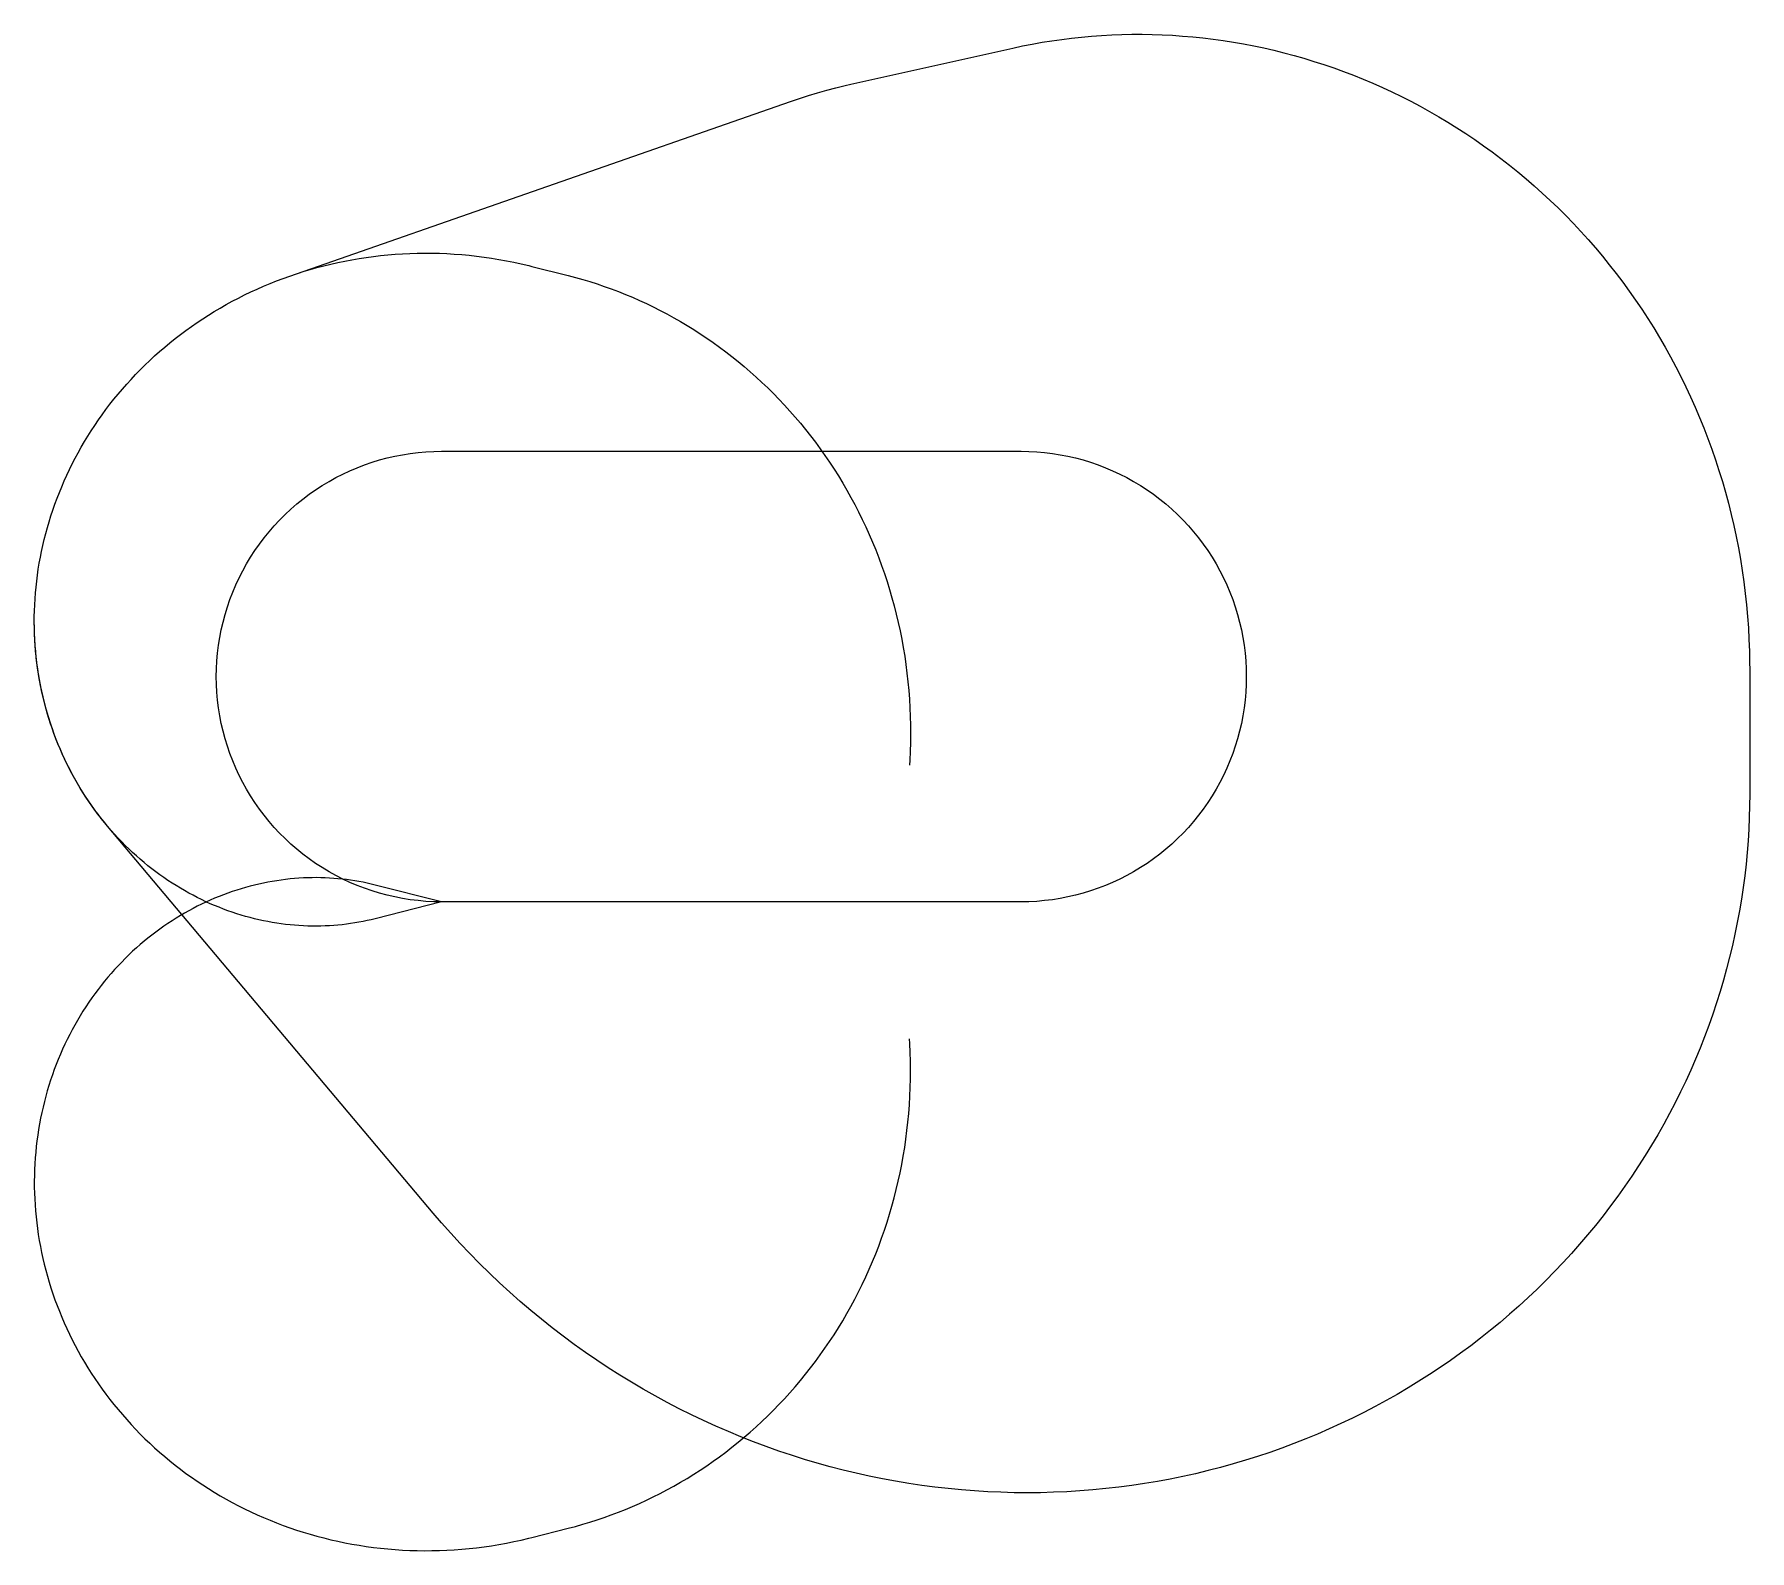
# Model space of a CAD drawing. Header units: metres. Extents: x -10131 to 32532, y -16138 to 21581.
import ezdxf

# ---------------------------------------------------------------- set-up
doc = ezdxf.new("R2010")
doc.units = ezdxf.units.M

msp = doc.modelspace()

# ---------------------------------------------------------------- linework, layer by layer
at = {"layer": 'NorminalTrack', "color": 1}
msp.add_lwpolyline([(0, 0), (0, 0), (-196, 3), (-391, 14), (-586, 31), (-780, 55), (-973, 85), (-1165, 122), (-1356, 166), (-1545, 217), (-1732, 274), (-1917, 338), (-2100, 408), (-2280, 485), (-2457, 567), (-2631, 656), (-2802, 751), (-2970, 852), (-3134, 958), (-3294, 1070), (-3451, 1188), (-3603, 1311), (-3750, 1440), (-3893, 1573), (-4032, 1711), (-4165, 1854), (-4293, 2002), (-4417, 2154), (-4534, 2310), (-4647, 2471), (-4753, 2635), (-4854, 2802), (-4949, 2973), (-5037, 3148), (-5120, 3325), (-5197, 3505), (-5267, 3688), (-5330, 3873), (-5388, 4060), (-5438, 4249), (-5482, 4439), (-5520, 4631), (-5550, 4825), (-5574, 5019), (-5591, 5214), (-5601, 5409), (-5605, 5605), (-5601, 5800), (-5591, 5996), (-5574, 6191), (-5550, 6385), (-5520, 6578), (-5482, 6770), (-5438, 6961), (-5388, 7150), (-5330, 7337), (-5267, 7522), (-5197, 7704), (-5120, 7884), (-5037, 8062), (-4949, 8236), (-4854, 8407), (-4753, 8575), (-4647, 8739), (-4534, 8899), (-4417, 9055), (-4293, 9207), (-4165, 9355), (-4032, 9498), (-3893, 9636), (-3750, 9770), (-3603, 9898), (-3451, 10021), (-3294, 10139), (-3134, 10251), (-2970, 10358), (-2802, 10459), (-2631, 10553), (-2457, 10642), (-2280, 10725), (-2100, 10801), (-1917, 10871), (-1732, 10935), (-1545, 10992), (-1356, 11043), (-1165, 11087), (-973, 11124), (-780, 11155), (-586, 11179), (-391, 11196), (-196, 11206), (0, 11209), (0, 11209), (14409, 11209), (14409, 11209), (14604, 11206), (14800, 11196), (14995, 11179), (15189, 11155), (15382, 11124), (15574, 11087), (15765, 11043), (15954, 10992), (16141, 10935), (16326, 10871), (16508, 10801), (16688, 10725), (16866, 10642), (17040, 10553), (17211, 10459), (17379, 10358), (17543, 10251), (17703, 10139), (17859, 10021), (18011, 9898), (18159, 9770), (18302, 9636), (18440, 9498), (18574, 9355), (18702, 9207), (18825, 9055), (18943, 8899), (19055, 8739), (19162, 8575), (19263, 8407), (19357, 8236), (19446, 8062), (19529, 7884), (19605, 7704), (19675, 7522), (19739, 7337), (19796, 7150), (19847, 6961), (19891, 6770), (19928, 6578), (19959, 6385), (19983, 6191), (20000, 5996), (20010, 5800), (20013, 5605), (20010, 5409), (20000, 5214), (19983, 5019), (19959, 4825), (19928, 4631), (19891, 4439), (19847, 4249), (19796, 4060), (19739, 3873), (19675, 3688), (19605, 3505), (19529, 3325), (19446, 3148), (19357, 2973), (19263, 2802), (19162, 2635), (19055, 2471), (18943, 2310), (18825, 2154), (18702, 2002), (18574, 1854), (18440, 1711), (18302, 1573), (18159, 1440), (18011, 1311), (17859, 1188), (17703, 1070), (17543, 958), (17379, 852), (17211, 751), (17040, 656), (16866, 567), (16688, 485), (16508, 408), (16326, 338), (16141, 274), (15954, 217), (15765, 166), (15574, 122), (15382, 85), (15189, 55), (14995, 31), (14800, 14), (14604, 3), (14409, 0), (0, 0)], dxfattribs=at)
at = {"layer": 'WindSpiral', "color": 5}
for points in [[(0, 0), (-1655, -419), (-1754, -444), (-1855, -466), (-1956, -487), (-2058, -507), (-2161, -524), (-2264, -540), (-2369, -554), (-2473, -567), (-2579, -577), (-2685, -586), (-2791, -593), (-2898, -598), (-3006, -601), (-3114, -603), (-3222, -602), (-3331, -600), (-3440, -595), (-3550, -589), (-3660, -581), (-3770, -571), (-3880, -559), (-3991, -544), (-4101, -528), (-4212, -510), (-4323, -490), (-4434, -468), (-4545, -444), (-4656, -418), (-4766, -390), (-4877, -359), (-4988, -327), (-5098, -293), (-5208, -256), (-5318, -218), (-5428, -177), (-5537, -135), (-5646, -90), (-5754, -44), (-5862, 5), (-5970, 56), (-6077, 109), (-6183, 164), (-6289, 221), (-6394, 280), (-6499, 341), (-6603, 404), (-6706, 469), (-6808, 536), (-6909, 605), (-7010, 676), (-7110, 749), (-7208, 824), (-7306, 901), (-7403, 980), (-7498, 1061), (-7593, 1144), (-7686, 1229), (-7778, 1316), (-7869, 1404), (-7958, 1495), (-8047, 1587), (-8134, 1681), (-8219, 1777), (-8303, 1875), (-8386, 1975), (-8467, 2076), (-8547, 2179), (-8625, 2284), (-8702, 2390), (-8777, 2498), (-8850, 2608), (-8921, 2719), (-8991, 2832), (-9059, 2947), (-9125, 3063), (-9190, 3180), (-9252, 3299), (-9313, 3420), (-9372, 3542), (-9429, 3665), (-9483, 3790), (-9536, 3916), (-9587, 4043), (-9635, 4171), (-9682, 4301), (-9726, 4432), (-9768, 4564), (-9808, 4697), (-9846, 4832), (-9882, 4967), (-9915, 5103), (-9946, 5241), (-9975, 5379), (-10001, 5518), (-10025, 5658), (-10047, 5799), (-10066, 5940), (-10083, 6083), (-10097, 6226), (-10109, 6369), (-10118, 6513), (-10125, 6658), (-10130, 6803), (-10131, 6949), (-10131, 7095), (-10127, 7242), (-10122, 7389), (-10113, 7536), (-10102, 7684), (-10088, 7831), (-10072, 7979), (-10053, 8127), (-10032, 8275), (-10008, 8423), (-9981, 8571), (-9951, 8719), (-9919, 8867), (-9884, 9014), (-9847, 9162), (-9807, 9309), (-9764, 9456), (-9718, 9602), (-9670, 9748), (-9619, 9894), (-9565, 10039), (-9509, 10183), (-9450, 10327), (-9389, 10470), (-9324, 10613), (-9258, 10754), (-9188, 10895), (-9116, 11035), (-9041, 11174), (-8963, 11312), (-8883, 11449), (-8801, 11586), (-8716, 11720), (-8628, 11854), (-8537, 11987), (-8444, 12118), (-8349, 12248), (-8251, 12377), (-8151, 12504), (-8048, 12630), (-7942, 12754), (-7834, 12877), (-7724, 12998), (-7612, 13118), (-7497, 13236), (-7379, 13352), (-7260, 13466), (-7138, 13579), (-7014, 13690), (-6887, 13798), (-6759, 13905), (-6628, 14010), (-6495, 14113), (-6360, 14214), (-6223, 14312), (-6084, 14409), (-5943, 14503), (-5800, 14595), (-5655, 14685), (-5508, 14772), (-5359, 14857), (-5208, 14939), (-5056, 15019), (-4902, 15097), (-4746, 15172), (-4588, 15245), (-4429, 15315), (-4268, 15382), (-4106, 15447), (-3942, 15509), (-3777, 15568), (-3777, 15568), (8679, 19911), (8901, 19986), (9125, 20058), (9350, 20125), (9577, 20189), (9805, 20249), (10035, 20305), (10178, 20338), (14204, 21238), (14445, 21290), (14688, 21337), (14932, 21381), (15177, 21420), (15423, 21455), (15669, 21486), (15917, 21512), (16166, 21535), (16415, 21552), (16666, 21566), (16916, 21575), (17168, 21580), (17419, 21581), (17671, 21577), (17924, 21568), (18177, 21555), (18429, 21538), (18682, 21517), (18935, 21490), (19188, 21460), (19441, 21425), (19693, 21385), (19945, 21341), (20197, 21293), (20448, 21240), (20699, 21182), (20949, 21120), (21199, 21054), (21447, 20983), (21695, 20908), (21942, 20828), (22187, 20744), (22432, 20656), (22675, 20563), (22918, 20465), (23158, 20364), (23398, 20258), (23636, 20147), (23872, 20033), (24107, 19914), (24339, 19790), (24571, 19663), (24800, 19531), (25027, 19395), (25252, 19255), (25475, 19111), (25696, 18962), (25914, 18810), (26131, 18653), (26344, 18493), (26556, 18328), (26764, 18160), (26970, 17988), (27174, 17812), (27374, 17632), (27572, 17448), (27766, 17261), (27958, 17070), (28147, 16875), (28332, 16677), (28514, 16475), (28694, 16270), (28869, 16061), (29041, 15849), (29210, 15634), (29376, 15416), (29537, 15194), (29695, 14969), (29850, 14741), (30000, 14510), (30147, 14276), (30290, 14040), (30429, 13800), (30563, 13558), (30694, 13313), (30821, 13065), (30944, 12815), (31062, 12562), (31176, 12307), (31286, 12050), (31391, 11790), (31492, 11528), (31589, 11264), (31681, 10998), (31769, 10730), (31852, 10460), (31930, 10188), (32004, 9915), (32073, 9640), (32138, 9363), (32197, 9085), (32252, 8806), (32302, 8525), (32347, 8243), (32388, 7959), (32423, 7675), (32454, 7389), (32479, 7103), (32500, 6816), (32515, 6528), (32526, 6240), (32531, 5951), (32532, 5777), (32532, 2679), (32530, 2389), (32522, 2099), (32510, 1809), (32492, 1518), (32469, 1228), (32441, 937), (32408, 647), (32370, 357), (32326, 67), (32278, -223), (32224, -512), (32166, -800), (32102, -1088), (32033, -1375), (31959, -1661), (31880, -1947), (31796, -2231), (31706, -2514), (31612, -2796), (31513, -3077), (31408, -3356), (31299, -3634), (31184, -3910), (31065, -4185), (30941, -4457), (30811, -4728), (30677, -4997), (30538, -5265), (30394, -5529), (30246, -5792), (30092, -6053), (29934, -6311), (29771, -6567), (29603, -6820), (29431, -7070), (29254, -7318), (29073, -7563), (28887, -7805), (28697, -8045), (28502, -8281), (28303, -8514), (28100, -8744), (27892, -8971), (27680, -9194), (27464, -9414), (27244, -9630), (27020, -9843), (26792, -10052), (26560, -10257), (26324, -10459), (26084, -10656), (25840, -10850), (25593, -11040), (25342, -11225), (25088, -11407), (24830, -11584), (24569, -11757), (24305, -11925), (24037, -12089), (23766, -12249), (23492, -12404), (23214, -12555), (22934, -12700), (22651, -12841), (22366, -12978), (22077, -13109), (21786, -13236), (21492, -13357), (21196, -13474), (20898, -13586), (20597, -13692), (20294, -13794), (19989, -13890), (19682, -13981), (19372, -14067), (19061, -14147), (18749, -14222), (18434, -14292), (18118, -14356), (17801, -14415), (17482, -14468), (17162, -14516), (16840, -14558), (16518, -14595), (16194, -14626), (15870, -14652), (15545, -14672), (15219, -14686), (14892, -14695), (14565, -14697), (14238, -14695), (13910, -14686), (13582, -14672), (13254, -14652), (12925, -14626), (12597, -14594), (12269, -14557), (11942, -14514), (11615, -14465), (11288, -14410), (10962, -14350), (10636, -14283), (10312, -14211), (9988, -14134), (9665, -14050), (9343, -13961), (9023, -13866), (8704, -13765), (8386, -13659), (8070, -13547), (7755, -13430), (7442, -13306), (7131, -13177), (6822, -13043), (6515, -12903), (6210, -12757), (5907, -12606), (5606, -12450), (5308, -12288), (5012, -12121), (4719, -11948), (4429, -11770), (4142, -11587), (3857, -11399), (3575, -11205), (3297, -11006), (3021, -10803), (2749, -10594), (2480, -10380), (2215, -10161), (1953, -9938), (1695, -9709), (1441, -9476), (1190, -9238), (943, -8996), (700, -8749), (462, -8497), (227, -8241), (-3, -7981), (-209, -7740), (-8314, 1888), (-8397, 1988), (-8478, 2089), (-8557, 2193), (-8635, 2298), (-8712, 2404), (-8786, 2513), (-8859, 2623), (-8931, 2734), (-9000, 2847), (-9068, 2962), (-9134, 3078), (-9198, 3196), (-9261, 3315), (-9321, 3436), (-9379, 3558), (-9436, 3681), (-9490, 3806), (-9543, 3932), (-9593, 4060), (-9642, 4188), (-9688, 4318), (-9732, 4449), (-9774, 4582), (-9814, 4715), (-9851, 4849), (-9886, 4985), (-9919, 5121), (-9950, 5259), (-9978, 5397), (-10004, 5536), (-10028, 5676), (-10049, 5817), (-10068, 5959), (-10085, 6101), (-10099, 6244), (-10110, 6388), (-10119, 6532), (-10126, 6677), (-10130, 6823), (-10131, 6968), (-10131, 6982)], [(0, 0), (-1655, -419), (-1754, -444), (-1855, -466), (-1956, -487), (-2058, -507), (-2161, -524), (-2264, -540), (-2369, -554), (-2473, -567), (-2579, -577), (-2685, -586), (-2791, -593), (-2898, -598), (-3006, -601), (-3114, -603), (-3222, -602), (-3331, -600), (-3440, -595), (-3550, -589), (-3660, -581), (-3770, -571), (-3880, -559), (-3991, -544), (-4101, -528), (-4212, -510), (-4323, -490), (-4434, -468), (-4545, -444), (-4656, -418), (-4766, -390), (-4877, -359), (-4988, -327), (-5098, -293), (-5208, -256), (-5318, -218), (-5428, -177), (-5537, -135), (-5646, -90), (-5754, -44), (-5862, 5), (-5970, 56), (-6077, 109), (-6183, 164), (-6289, 221), (-6394, 280), (-6499, 341), (-6603, 404), (-6706, 469), (-6808, 536), (-6909, 605), (-7010, 676), (-7110, 749), (-7208, 824), (-7306, 901), (-7403, 980), (-7498, 1061), (-7593, 1144), (-7686, 1229), (-7778, 1316), (-7869, 1404), (-7958, 1495), (-8047, 1587), (-8134, 1681), (-8219, 1777), (-8303, 1875), (-8386, 1975), (-8467, 2076), (-8547, 2179), (-8625, 2284), (-8702, 2390), (-8777, 2498), (-8850, 2608), (-8921, 2719), (-8991, 2832), (-9059, 2947), (-9125, 3063), (-9190, 3180), (-9252, 3299), (-9313, 3420), (-9372, 3542), (-9429, 3665), (-9483, 3790), (-9536, 3916), (-9587, 4043), (-9635, 4171), (-9682, 4301), (-9726, 4432), (-9768, 4564), (-9808, 4697), (-9846, 4832), (-9882, 4967), (-9915, 5103), (-9946, 5241), (-9975, 5379), (-10001, 5518), (-10025, 5658), (-10047, 5799), (-10066, 5940), (-10083, 6083), (-10097, 6226), (-10109, 6369), (-10118, 6513), (-10125, 6658), (-10130, 6803), (-10131, 6949), (-10131, 7095), (-10127, 7242), (-10122, 7389), (-10113, 7536), (-10102, 7684), (-10088, 7831), (-10072, 7979), (-10053, 8127), (-10032, 8275), (-10008, 8423), (-9981, 8571), (-9951, 8719), (-9919, 8867), (-9884, 9014), (-9847, 9162), (-9807, 9309), (-9764, 9456), (-9718, 9602), (-9670, 9748), (-9619, 9894), (-9565, 10039), (-9509, 10183), (-9450, 10327), (-9389, 10470), (-9324, 10613), (-9258, 10754), (-9188, 10895), (-9116, 11035), (-9041, 11174), (-8963, 11312), (-8883, 11449), (-8801, 11586), (-8716, 11720), (-8628, 11854), (-8537, 11987), (-8444, 12118), (-8349, 12248), (-8251, 12377), (-8151, 12504), (-8048, 12630), (-7942, 12754), (-7834, 12877), (-7724, 12998), (-7612, 13118), (-7497, 13236), (-7379, 13352), (-7260, 13466), (-7138, 13579), (-7014, 13690), (-6887, 13798), (-6759, 13905), (-6628, 14010), (-6495, 14113), (-6360, 14214), (-6223, 14312), (-6084, 14409), (-5943, 14503), (-5800, 14595), (-5655, 14685), (-5508, 14772), (-5359, 14857), (-5208, 14939), (-5056, 15019), (-4902, 15097), (-4746, 15172), (-4588, 15245), (-4429, 15315), (-4268, 15382), (-4106, 15447), (-3942, 15509), (-3777, 15568), (-3610, 15624), (-3442, 15678), (-3273, 15729), (-3102, 15777), (-2930, 15822), (-2757, 15864), (-2583, 15904), (-2408, 15940), (-2232, 15973), (-2054, 16004), (-1876, 16031), (-1697, 16055), (-1518, 16077), (-1337, 16095), (-1156, 16110), (-974, 16121), (-791, 16130), (-608, 16136), (-425, 16138), (-241, 16137), (-57, 16133), (128, 16126), (313, 16115), (498, 16101), (683, 16084), (869, 16064), (1054, 16040), (1239, 16013), (1425, 15983), (1610, 15949), (1795, 15912), (1979, 15872), (2164, 15829), (2246, 15808), (3148, 15579), (3328, 15532), (3507, 15482), (3686, 15428), (3864, 15371), (4042, 15311), (4219, 15247), (4395, 15181), (4571, 15111), (4745, 15038), (4919, 14961), (5092, 14882), (5263, 14799), (5434, 14713), (5603, 14624), (5771, 14532), (5938, 14437), (6104, 14339), (6268, 14237), (6431, 14132), (6592, 14025), (6752, 13914), (6910, 13800), (7066, 13684), (7221, 13564), (7374, 13442), (7525, 13316), (7674, 13188), (7821, 13056), (7966, 12922), (8109, 12785), (8250, 12646), (8389, 12503), (8526, 12358), (8660, 12210), (8792, 12060), (8922, 11907), (9049, 11751), (9174, 11593), (9296, 11433), (9416, 11270), (9533, 11104), (9647, 10936), (9759, 10766), (9868, 10594), (9974, 10419), (10077, 10242), (10178, 10063), (10275, 9882), (10369, 9699), (10461, 9514), (10549, 9327), (10634, 9138), (10716, 8947), (10795, 8755), (10871, 8560), (10943, 8364), (11013, 8167), (11078, 7967), (11141, 7767), (11200, 7565), (11255, 7361), (11308, 7156), (11356, 6950), (11401, 6742), (11443, 6534), (11481, 6324), (11516, 6113), (11546, 5901), (11573, 5689), (11597, 5475), (11617, 5261), (11633, 5046), (11645, 4830), (11654, 4614), (11659, 4397), (11660, 4179), (11657, 3962), (11650, 3744), (11640, 3525), (11633, 3404)], [(0, 0), (-1655, 419), (-1754, 444), (-1855, 466), (-1956, 487), (-2058, 507), (-2161, 524), (-2264, 540), (-2369, 554), (-2473, 567), (-2579, 577), (-2685, 586), (-2791, 593), (-2898, 598), (-3006, 601), (-3114, 603), (-3222, 602), (-3331, 600), (-3440, 595), (-3550, 589), (-3660, 581), (-3770, 571), (-3880, 559), (-3991, 544), (-4101, 528), (-4212, 510), (-4323, 490), (-4434, 468), (-4545, 444), (-4656, 418), (-4766, 390), (-4877, 359), (-4988, 327), (-5098, 293), (-5208, 256), (-5318, 218), (-5428, 177), (-5537, 135), (-5646, 90), (-5754, 44), (-5862, -5), (-5970, -56), (-6077, -109), (-6183, -164), (-6289, -221), (-6394, -280), (-6499, -341), (-6603, -404), (-6706, -469), (-6808, -536), (-6909, -605), (-7010, -676), (-7110, -749), (-7208, -824), (-7306, -901), (-7403, -980), (-7498, -1061), (-7593, -1144), (-7686, -1229), (-7778, -1316), (-7869, -1404), (-7958, -1495), (-8047, -1587), (-8134, -1681), (-8219, -1777), (-8303, -1875), (-8386, -1975), (-8467, -2076), (-8547, -2179), (-8625, -2284), (-8702, -2390), (-8777, -2498), (-8850, -2608), (-8921, -2719), (-8991, -2832), (-9059, -2947), (-9125, -3063), (-9190, -3180), (-9252, -3299), (-9313, -3420), (-9372, -3542), (-9429, -3665), (-9483, -3790), (-9536, -3916), (-9587, -4043), (-9635, -4171), (-9682, -4301), (-9726, -4432), (-9768, -4564), (-9808, -4697), (-9846, -4832), (-9882, -4967), (-9915, -5103), (-9946, -5241), (-9975, -5379), (-10001, -5518), (-10025, -5658), (-10047, -5799), (-10066, -5940), (-10083, -6083), (-10097, -6226), (-10109, -6369), (-10118, -6513), (-10125, -6658), (-10130, -6803), (-10131, -6949), (-10131, -7095), (-10127, -7242), (-10122, -7389), (-10113, -7536), (-10102, -7684), (-10088, -7831), (-10072, -7979), (-10053, -8127), (-10032, -8275), (-10008, -8423), (-9981, -8571), (-9951, -8719), (-9919, -8867), (-9884, -9014), (-9847, -9162), (-9807, -9309), (-9764, -9456), (-9718, -9602), (-9670, -9748), (-9619, -9894), (-9565, -10039), (-9509, -10183), (-9450, -10327), (-9389, -10470), (-9324, -10613), (-9258, -10754), (-9188, -10895), (-9116, -11035), (-9041, -11174), (-8963, -11312), (-8883, -11449), (-8801, -11586), (-8716, -11720), (-8628, -11854), (-8537, -11987), (-8444, -12118), (-8349, -12248), (-8251, -12377), (-8151, -12504), (-8048, -12630), (-7942, -12754), (-7834, -12877), (-7724, -12998), (-7612, -13118), (-7497, -13236), (-7379, -13352), (-7260, -13466), (-7138, -13579), (-7014, -13690), (-6887, -13798), (-6759, -13905), (-6628, -14010), (-6495, -14113), (-6360, -14214), (-6223, -14312), (-6084, -14409), (-5943, -14503), (-5800, -14595), (-5655, -14685), (-5508, -14772), (-5359, -14857), (-5208, -14939), (-5056, -15019), (-4902, -15097), (-4746, -15172), (-4588, -15245), (-4429, -15315), (-4268, -15382), (-4106, -15447), (-3942, -15509), (-3777, -15568), (-3610, -15624), (-3442, -15678), (-3273, -15729), (-3102, -15777), (-2930, -15822), (-2757, -15864), (-2583, -15904), (-2408, -15940), (-2232, -15973), (-2054, -16004), (-1876, -16031), (-1697, -16055), (-1518, -16077), (-1337, -16095), (-1156, -16110), (-974, -16121), (-791, -16130), (-608, -16136), (-425, -16138), (-241, -16137), (-57, -16133), (128, -16126), (313, -16115), (498, -16101), (683, -16084), (869, -16064), (1054, -16040), (1239, -16013), (1425, -15983), (1610, -15949), (1795, -15912), (1979, -15872), (2164, -15829), (2246, -15808), (3148, -15579), (3328, -15532), (3507, -15482), (3686, -15428), (3864, -15371), (4042, -15311), (4219, -15247), (4395, -15181), (4571, -15111), (4745, -15038), (4919, -14961), (5092, -14882), (5263, -14799), (5434, -14713), (5603, -14624), (5771, -14532), (5938, -14437), (6104, -14339), (6268, -14237), (6431, -14132), (6592, -14025), (6752, -13914), (6910, -13800), (7066, -13684), (7221, -13564), (7374, -13442), (7525, -13316), (7674, -13188), (7821, -13056), (7966, -12922), (8109, -12785), (8250, -12646), (8389, -12503), (8526, -12358), (8660, -12210), (8792, -12060), (8922, -11907), (9049, -11751), (9174, -11593), (9296, -11433), (9416, -11270), (9533, -11104), (9647, -10936), (9759, -10766), (9868, -10594), (9974, -10419), (10077, -10242), (10178, -10063), (10275, -9882), (10369, -9699), (10461, -9514), (10549, -9327), (10634, -9138), (10716, -8947), (10795, -8755), (10871, -8560), (10943, -8364), (11013, -8167), (11078, -7967), (11141, -7767), (11200, -7565), (11255, -7361), (11308, -7156), (11356, -6950), (11401, -6742), (11443, -6534), (11481, -6324), (11516, -6113), (11546, -5901), (11573, -5689), (11597, -5475), (11617, -5261), (11633, -5046), (11645, -4830), (11654, -4614), (11659, -4397), (11660, -4179), (11657, -3962), (11650, -3744), (11640, -3525), (11633, -3404)]]:
    msp.add_lwpolyline(points, dxfattribs=at)

doc.saveas('drawing.dxf')
